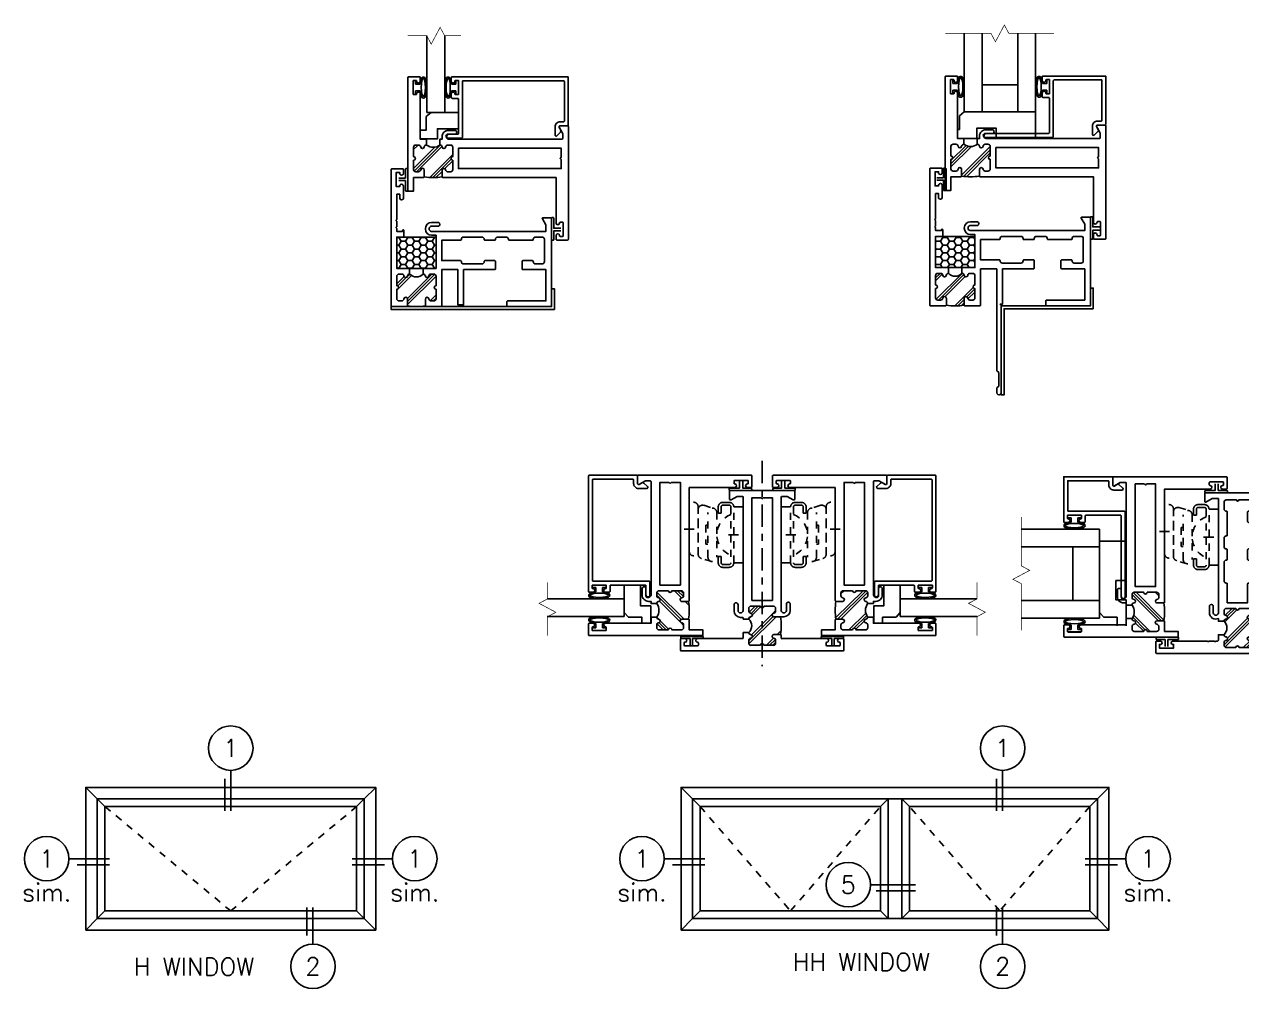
# Model space of a CAD drawing. Extents: x 0.1 to 55.9, y 2.9 to 38.1.
# Drawn here: x 1.19 to 18.25, y 2.89 to 16.41 of the extents above; entities that cross this region are included whole.
import ezdxf
from ezdxf.enums import TextEntityAlignment as Align

# ---------------------------------------------------------------- set-up
doc = ezdxf.new("R2010")
doc.units = 0
doc.header["$LTSCALE"] = 0.25
doc.header["$MEASUREMENT"] = 0
doc.linetypes.add('CENTER', pattern=[2, 1.25, -0.25, 0.25, -0.25])
doc.linetypes.add('HIDDEN', pattern=[0.375, 0.25, -0.125])
doc.layers.get('0').update_dxf_attribs({"linetype": 'CONTINUOUS'})
for name, color, linetype in [('CENTERLINE', 40, 'CENTER'), ('ELEV_FRAME', 1, 'CONTINUOUS'), ('ELEV_VENT', 5, 'CONTINUOUS'), ('FRAME', 1, 'CONTINUOUS'), ('GLASS', 7, 'CONTINUOUS'), ('MISC', 7, 'CONTINUOUS'), ('TEXT', 7, 'CONTINUOUS'), ('VENT', 5, 'CONTINUOUS')]:
    doc.layers.add(name, color=color, linetype=linetype)
doc.styles.get("Standard").update_dxf_attribs({"font": 'simplex.shx'})

# ---------------------------------------------------------------- blocks, each defined once
blk = doc.blocks.new('05P72-BLOCK-IG')
h = blk.add_hatch()
h.set_pattern_fill('HONEY', scale=0.5, style=0)
h.paths.add_polyline_path([(0.544, -0.957), (0.083, -0.957), (-0.007, -0.957), (-0.007, -1.396), (0.174, -1.396), (0.363, -1.396), (0.544, -1.396)])
h = blk.add_hatch()
h.set_pattern_fill('PLAST', angle=225, style=0)
h.paths.add_polyline_path([(0.544, -1.689, -1), (0.544, -1.639), (0.544, -1.507, 0.414214), (0.513, -1.476), (0.474, -1.476, 0.38311), (0.443, -1.504, -0.898027), (0.394, -1.504, 0.38311), (0.363, -1.476, -0.436275), (0.174, -1.476, 0.38311), (0.143, -1.504, -0.898027), (0.094, -1.504, 0.38311), (0.063, -1.476), (0.024, -1.476, 0.414214), (-0.007, -1.507), (-0.007, -1.639, -1), (-0.007, -1.689), (-0.007, -1.821, 0.414214), (0.024, -1.852), (0.063, -1.852, 0.38311), (0.094, -1.824, -0.947716), (0.144, -1.827), (0.144, -1.922, 0.08), (0.394, -1.922), (0.394, -1.827, -0.947716), (0.443, -1.824, 0.38311), (0.474, -1.852), (0.513, -1.852, 0.414214), (0.544, -1.821)])
at = {"color": 7}
for p, q in [((0.083, -0.957), (0.544, -0.957)), ((0.174, -1.396), (0.363, -1.396))]:
    blk.add_line(p, q, dxfattribs=at)
for points in [[(0.144, -1.827, 0.947716), (0.094, -1.824, -0.38311), (0.063, -1.852), (0.024, -1.852, -0.414214), (-0.007, -1.821), (-0.007, -1.689, 1), (-0.007, -1.639), (-0.007, -1.507, -0.414214), (0.024, -1.476), (0.063, -1.476, -0.38311), (0.094, -1.504, 0.898027), (0.143, -1.504, -0.38311), (0.174, -1.476), (0.174, -1.396), (-0.007, -1.396), (-0.007, -0.957), (0.083, -0.957, 0.414214), (0.093, -0.947), (0.093, -0.867, 0.414214), (0.083, -0.857), (0.083, -0.857, 0.414214), (0.074, -0.867), (0.074, -0.877), (-0.007, -0.877), (-0.007, -0.838, 0.317837), (-0.01, -0.833, -0.707107), (-0.01, -0.814, 0.317837), (-0.007, -0.81), (-0.007, -0.738, 0.317837), (-0.01, -0.733, -0.707107), (-0.01, -0.714, 0.317837), (-0.007, -0.71), (-0.007, -0.357), (0.036, -0.357), (0.036, -0.416, 0.850302), (0.086, -0.416), (0.086, -0.244, 1.19356), (0.036, -0.244), (0.036, -0.25), (-0.013, -0.25), (-0.013, -0.05), (0.036, -0.05), (0.036, -0.074, 0.596863), (0.086, -0.074), (0.086, -0.01, 0.414214), (0.077, 0), (-0.077, 0, 0.414214), (-0.087, -0.01), (-0.087, -1.922, 0.414214), (-0.077, -1.932), (0.134, -1.932, 0.414214), (0.144, -1.922)], [(1.377, -0.992), (1.377, -0.988, -0.414214), (1.407, -0.957), (1.528, -0.957, -0.414214), (1.559, -0.988), (1.559, -0.992, 0.414214), (1.569, -1.002), (1.897, -1.002, 0.414214), (1.907, -0.992), (1.907, -0.988, -0.414214), (1.937, -0.957), (2.033, -0.957, -0.414214), (2.064, -0.988), (2.064, -1.302, -0.414214), (2.033, -1.333), (1.937, -1.333, -0.414214), (1.907, -1.302), (1.907, -1.298, 0.414214), (1.897, -1.288), (1.76, -1.288, 0.414214), (1.75, -1.298), (1.75, -1.403, 0.414214), (1.76, -1.413), (2.083, -1.413), (2.083, -1.852), (1.548, -1.852, 0.414214), (1.538, -1.862), (1.538, -1.922, 0.414214), (1.548, -1.932), (2.154, -1.932, 0.414214), (2.163, -1.922), (2.163, -0.697, 0.414214), (2.154, -0.687), (2.042, -0.687, 0.57735), (2.034, -0.702), (2.083, -0.788), (2.083, -0.877), (0.476, -0.877, -0.806722), (0.476, -0.806), (0.567, -0.806, 1.178959), (0.567, -0.752), (0.484, -0.752, 1), (0.484, -0.932), (0.544, -0.932), (0.544, -1.396), (0.363, -1.396), (0.363, -1.476, -0.38311), (0.394, -1.504, 0.898027), (0.443, -1.504, -0.38311), (0.474, -1.476), (0.513, -1.476, -0.414214), (0.544, -1.507), (0.544, -1.639, 1), (0.544, -1.689), (0.544, -1.821, -0.414214), (0.513, -1.852), (0.474, -1.852, -0.38311), (0.443, -1.824, 0.947716), (0.394, -1.827), (0.394, -1.922, 0.414214), (0.404, -1.932), (0.614, -1.932, 0.414214), (0.624, -1.922), (0.624, -1.413), (0.851, -1.413), (0.851, -1.909), (0.931, -1.909), (0.931, -1.413), (1.367, -1.413, 0.414214), (1.377, -1.403), (1.377, -1.298, 0.414214), (1.367, -1.288), (1.23, -1.288, 0.414214), (1.22, -1.298), (1.22, -1.302, -0.414214), (1.19, -1.333), (0.929, -1.333, -0.414214), (0.899, -1.302), (0.899, -1.298, 0.414214), (0.889, -1.288), (0.624, -1.288), (0.624, -1.002), (0.889, -1.002, 0.414214), (0.899, -0.992), (0.899, -0.988, -0.414214), (0.929, -0.957), (1.19, -0.957, -0.414214), (1.22, -0.988), (1.22, -0.992, 0.414214), (1.23, -1.002), (1.367, -1.002, 0.414214)]]:
    blk.add_lwpolyline(points, format="xyb", close=True)
for centre, radius, start, end in [((0.269, -1.388), 0.129, 222.8591, 317.1409), ((0.269, -1.146), 0.786, 260.8522, 279.1478)]:
    blk.add_arc(centre, radius, start, end, dxfattribs=at)
blk = doc.blocks.new('05P86-BLOCK-IG')
h = blk.add_hatch()
h.set_pattern_fill('PLAST', angle=45, style=0)
h.paths.add_polyline_path([(0.544, 1.12, -1), (0.544, 1.17), (0.544, 1.302, 0.414214), (0.512, 1.333), (0.474, 1.333, 0.38311), (0.443, 1.305, -0.947716), (0.393, 1.308), (0.393, 1.403, 0.081165), (0.143, 1.403), (0.143, 1.308, -0.947716), (0.094, 1.305, 0.38311), (0.063, 1.333), (0.024, 1.333, 0.414214), (-0.007, 1.302), (-0.007, 1.17, -1), (-0.007, 1.12), (-0.007, 0.988, 0.414214), (0.024, 0.957), (0.063, 0.957, 0.38311), (0.094, 0.985, -0.898027), (0.143, 0.985, 0.38311), (0.174, 0.957, -0.436275), (0.363, 0.957, 0.38311), (0.394, 0.985, -0.898027), (0.443, 0.985, 0.38311), (0.474, 0.957), (0.512, 0.957, 0.414214), (0.544, 0.988)])
for points in [[(0.003, 1.852, 0.414214), (-0.007, 1.842), (-0.007, 1.423, 0.414214), (0.003, 1.413), (0.134, 1.413, -0.414214), (0.143, 1.403), (0.143, 1.308, -0.947716), (0.094, 1.305, 0.38311), (0.063, 1.333), (0.024, 1.333, 0.414214), (-0.007, 1.302), (-0.007, 1.17, -1), (-0.007, 1.12), (-0.007, 0.988, 0.414214), (0.024, 0.957), (0.063, 0.957, 0.38311), (0.094, 0.985, -0.898027), (0.143, 0.985, 0.38311), (0.174, 0.957), (0.174, 0.877), (0.097, 0.877, 0.414214), (0.086, 0.867), (0.086, 0.847, -0.331679), (0.084, 0.843, 0.745356), (0.084, 0.824, -0.331679), (0.086, 0.82), (0.086, 0.747, -0.331679), (0.084, 0.743, 0.745356), (0.084, 0.724, -0.331679), (0.086, 0.72), (0.086, 0.244, -1.19356), (0.037, 0.244), (0.037, 0.25), (-0.014, 0.25), (-0.014, 0.05), (0.037, 0.05), (0.037, 0.074, -0.596863), (0.086, 0.074), (0.086, 0.01, -0.414214), (0.076, 0), (-0.076, 0, -0.414214), (-0.087, 0.01), (-0.087, 1.922, -0.414214), (-0.076, 1.932), (0.215, 1.932, -0.414214), (0.226, 1.922), (0.226, 1.862, -0.414214), (0.215, 1.852)], [(1.377, 1.298, -0.414214), (1.367, 1.288), (1.23, 1.288, -0.414214), (1.221, 1.298), (1.221, 1.302, 0.414214), (1.19, 1.333), (0.93, 1.333, 0.414214), (0.898, 1.302), (0.898, 1.298, -0.414214), (0.889, 1.288), (0.623, 1.288), (0.623, 1.002), (0.889, 1.002, -0.414214), (0.898, 0.992), (0.898, 0.988, 0.414214), (0.93, 0.957), (1.19, 0.957, 0.414214), (1.221, 0.988), (1.221, 0.992, -0.414214), (1.23, 1.002), (1.367, 1.002, -0.414214), (1.377, 0.992), (1.377, 0.988, 0.414214), (1.407, 0.957), (1.529, 0.957, 0.414214), (1.56, 0.988), (1.56, 0.992, -0.414214), (1.569, 1.002), (1.897, 1.002, -0.414214), (1.907, 0.992), (1.907, 0.988, 0.414214), (1.938, 0.957), (2.032, 0.957, 0.414214), (2.064, 0.988), (2.064, 1.132, -1), (2.064, 1.162), (2.064, 1.302, 0.414214), (2.032, 1.333), (1.938, 1.333, 0.414214), (1.907, 1.302), (1.907, 1.298, -0.414214), (1.897, 1.288), (1.76, 1.288, -0.414214), (1.75, 1.298), (1.75, 1.403, -0.414214), (1.76, 1.413), (2.084, 1.413), (2.084, 1.852), (1.549, 1.852, -0.414214), (1.539, 1.862), (1.539, 1.922, -0.414214), (1.549, 1.932), (2.154, 1.932, -0.414214), (2.163, 1.922), (2.163, 0.697, -0.414214), (2.154, 0.687), (2.042, 0.687, -0.57735), (2.034, 0.702), (2.084, 0.788), (2.084, 0.877), (0.483, 0.877, 1), (0.483, 0.806), (0.567, 0.806, -1.178959), (0.567, 0.752), (0.483, 0.752, -0.536675), (0.401, 0.877), (0.363, 0.877), (0.363, 0.957, 0.38311), (0.394, 0.985, -0.898027), (0.443, 0.985, 0.38311), (0.474, 0.957), (0.512, 0.957, 0.414214), (0.544, 0.988), (0.544, 1.12, -1), (0.544, 1.17), (0.544, 1.302, 0.414214), (0.512, 1.333), (0.474, 1.333, 0.38311), (0.443, 1.305, -0.947716), (0.393, 1.308), (0.393, 1.403, -0.414214), (0.404, 1.413), (0.832, 1.413, 0.414214), (0.852, 1.433), (0.852, 1.909), (0.932, 1.909), (0.932, 1.433, 0.414214), (0.952, 1.413), (1.367, 1.413, -0.414214), (1.377, 1.403)]]:
    blk.add_lwpolyline(points, format="xyb", close=True)
at = {"color": 7}
for centre, radius, start, end in [((0.269, 0.638), 0.775, 80.7195, 99.2805), ((0.269, 0.869), 0.129, 42.8591, 137.1409)]:
    blk.add_arc(centre, radius, start, end, dxfattribs=at)
blk = doc.blocks.new('05P11-Z-BAR')
h = blk.add_hatch()
h.set_pattern_fill('PLAST', angle=45, style=0)
h.set_pattern_definition([(45, (-0.3846, -1e-07), (-0.176777, 0.176777), []), (45, (-0.4067, 0.0221), (-0.176777, 0.176777), []), (45, (-0.4288, 0.0442), (-0.176777, 0.176777), [])])
h.paths.add_polyline_path([(0.006, 1.12, -0.414214), (-0.018, 1.145, -0.414214), (0.006, 1.17), (0.006, 1.302, 0.414214), (-0.025, 1.333), (-0.063, 1.333, 0.38311), (-0.094, 1.305, -0.947716), (-0.143, 1.308), (-0.143, 1.403, 0.087329), (-0.394, 1.403), (-0.394, 1.308, -1), (-0.443, 1.308, 0.352985), (-0.473, 1.333), (-0.512, 1.333, 0.414214), (-0.544, 1.302), (-0.544, 1.17, -0.414214), (-0.518, 1.145, -0.414214), (-0.544, 1.12), (-0.544, 0.988, 0.414214), (-0.512, 0.957), (-0.474, 0.957, 0.38311), (-0.443, 0.985, -0.898027), (-0.394, 0.985, 0.38311), (-0.363, 0.957, -0.325577), (-0.174, 0.957, 0.363634), (-0.143, 0.982, -0.947716), (-0.094, 0.985, 0.38311), (-0.063, 0.957), (-0.025, 0.957, 0.414214), (0.006, 0.988)])
blk.add_line((-0.087, 0.877), (-0.087, 0.877))
for points in [[(-2.164, 2.28, -0.414214), (-2.154, 2.29), (-2.001, 2.29, -0.414214), (-1.991, 2.28), (-1.991, 2.226, -1), (-2.041, 2.226), (-2.041, 2.23, 0.414214), (-2.051, 2.24), (-2.081, 2.24, 0.414214), (-2.091, 2.23), (-2.091, 2.05, 0.414214), (-2.081, 2.04), (-2.051, 2.04, 0.414214), (-2.041, 2.05), (-2.041, 2.051, -1), (-1.991, 2.051), (-1.991, 1.413), (-0.403, 1.413, -0.414214), (-0.394, 1.403), (-0.394, 1.306, -0.888834), (-0.443, 1.306, 0.377258), (-0.474, 1.333), (-0.512, 1.333, 0.414214), (-0.544, 1.302), (-0.544, 1.17, -1), (-0.544, 1.12), (-0.544, 0.988, 0.414214), (-0.512, 0.957), (-0.474, 0.957, 0.383109), (-0.443, 0.985, -0.898027), (-0.394, 0.985, 0.38311), (-0.363, 0.957), (-0.363, 0.877), (-0.394, 0.877), (-0.394, 0.842, -0.414214), (-0.483, 0.752), (-0.571, 0.752, -1), (-0.571, 0.806), (-0.486, 0.806, 0.859155), (-0.486, 0.877), (-2.074, 0.877, 0.414214), (-2.084, 0.867), (-2.084, 0.797, 0.131652), (-2.082, 0.792), (-2.035, 0.709, -0.577353), (-2.048, 0.687), (-2.154, 0.687, -0.414214), (-2.164, 0.697), (-2.164, 2.28)], [(-0.025, 0.957, 0.414214), (0.006, 0.988), (0.006, 1.12, -1), (0.006, 1.17), (0.006, 1.302, 0.414214), (-0.025, 1.333), (-0.063, 1.333, 0.38311), (-0.094, 1.305, -0.947716), (-0.143, 1.308), (-0.143, 1.403, -0.414214), (-0.133, 1.413), (0.006, 1.413), (0.006, 1.603), (0.086, 1.603), (0.086, 0.01, -0.414214), (0.077, 0), (-0.077, 0, -0.414214), (-0.087, 0.01), (-0.087, 0.064, -1), (-0.037, 0.064), (-0.037, 0.06, 0.414214), (-0.027, 0.05), (0.003, 0.05, 0.414214), (0.014, 0.06), (0.014, 0.24, 0.414214), (0.003, 0.25), (-0.027, 0.25, 0.414214), (-0.037, 0.24), (-0.037, 0.239, -1), (-0.087, 0.239), (-0.087, 0.877), (-0.174, 0.877), (-0.174, 0.957, 0.363634), (-0.143, 0.982, -0.947716), (-0.094, 0.985, 0.38311), (-0.063, 0.957), (-0.025, 0.957)]]:
    blk.add_lwpolyline(points, format="xyb")
blk.add_lwpolyline([(-2.063, 1.16), (-2.063, 1.288), (-0.623, 1.288), (-0.623, 1.002), (-2.063, 1.002), (-2.063, 1.129), (-2.048, 1.145)], close=True)
at = {"color": 7}
for centre, radius, start, end in [((-0.269, 0.638), 0.775, 80.7195, 99.2805), ((-0.269, 0.828), 0.16, 53.9319, 126.0681)]:
    blk.add_arc(centre, radius, start, end, dxfattribs=at)
blk = doc.blocks.new('05P05-.25in_GLASS_STOP')
for p, q in [((-0.588, 0.25), (-0.623, 0.25)), ((-0.623, 0.25), (-0.623, 0.05)), ((-0.588, 0.198), (-0.588, 0.25)), ((-0.526, 0.198), (-0.588, 0.198)), ((-0.084, 0.198), (-0.022, 0.198)), ((-0.022, 0.198), (-0.022, 0.25)), ((-0.022, 0.25), (0.013, 0.25)), ((0.013, 0.25), (0.013, 0.05)), ((-0.623, 0.05), (-0.588, 0.05)), ((-0.588, 0.05), (-0.588, 0.103)), ((-0.588, 0.103), (-0.526, 0.103)), ((-0.022, 0.103), (-0.084, 0.103)), ((-0.022, 0.05), (-0.022, 0.103)), ((0.013, 0.05), (-0.022, 0.05))]:
    blk.add_line(p, q)
blk.add_lwpolyline([(-2.048, 0.632, 0.414214), (-1.978, 0.702), (-1.978, 0.817, 0.668179), (-2.003, 0.828), (-2.053, 0.778, 0.339454), (-2.057, 0.748), (-2.035, 0.71, -0.57735), (-2.048, 0.687), (-2.153, 0.687, 0.414214), (-2.163, 0.677), (-2.163, 0.01, 0.414214), (-2.153, 0), (-0.533, 0, 0.414214), (-0.523, 0.01), (-0.523, 0.064, 0.414214), (-0.548, 0.089), (-0.549, 0.089, 0.414214), (-0.573, 0.064), (-0.573, 0.06, -0.414214), (-0.583, 0.05), (-0.608, 0.05, -0.414214), (-0.623, 0.065), (-0.623, 0.235, -0.414214), (-0.608, 0.25), (-0.583, 0.25, -0.414214), (-0.573, 0.24), (-0.573, 0.239, 0.414214), (-0.549, 0.214), (-0.548, 0.214, 0.414214), (-0.523, 0.239), (-0.523, 0.288, 0.414214), (-0.538, 0.303), (-0.613, 0.303, -0.414214), (-0.623, 0.313), (-0.623, 0.795, -0.414214), (-0.613, 0.805), (-0.474, 0.805, 0.414214), (-0.447, 0.832), (-0.447, 0.833, 0.414214), (-0.474, 0.86), (-0.668, 0.86, 0.414214), (-0.678, 0.85), (-0.678, 0.065, -0.414214), (-0.688, 0.055), (-2.098, 0.055, -0.414214), (-2.108, 0.065), (-2.108, 0.622, -0.414214), (-2.098, 0.632)], format="xyb", close=True)
at = {"extrusion": (0, 0, -1)}
blk.add_ellipse((-0.479, 0.15), major_axis=(0, 0.129), ratio=0.232303, dxfattribs=at)
blk.add_ellipse((-0.131, 0.15), major_axis=(0, 0.129), ratio=0.232303)
for points in [[(-0.526, 0.198), (-0.524, 0.219), (-0.521, 0.239), (-0.512, 0.269), (-0.508, 0.28), (-0.495, 0.294), (-0.487, 0.298), (-0.479, 0.298), (-0.468, 0.298), (-0.46, 0.292), (-0.451, 0.279), (-0.447, 0.272), (-0.437, 0.244), (-0.433, 0.215), (-0.428, 0.136), (-0.432, 0.085), (-0.444, 0.034), (-0.448, 0.022), (-0.464, 0.005), (-0.478, 0), (-0.499, 0.008), (-0.504, 0.016), (-0.512, 0.032), (-0.515, 0.041), (-0.522, 0.067), (-0.524, 0.084), (-0.526, 0.103)], [(-0.084, 0.198), (-0.086, 0.219), (-0.089, 0.239), (-0.098, 0.269), (-0.102, 0.28), (-0.115, 0.294), (-0.123, 0.298), (-0.131, 0.298), (-0.142, 0.298), (-0.15, 0.292), (-0.159, 0.279), (-0.163, 0.272), (-0.173, 0.244), (-0.177, 0.215), (-0.182, 0.136), (-0.178, 0.085), (-0.166, 0.034), (-0.162, 0.022), (-0.146, 0.005), (-0.132, 0), (-0.111, 0.008), (-0.106, 0.016), (-0.098, 0.032), (-0.095, 0.041), (-0.088, 0.067), (-0.086, 0.084), (-0.084, 0.103)]]:
    blk.add_open_spline(points, degree=3, knots=[5.075676, 5.075676, 5.075676, 5.075676, 5.596595, 5.596595, 6.055763, 6.055763, 6.283185, 6.283185, 6.283185, 6.572914, 6.572914, 6.862642, 6.862642, 7.608886, 7.608886, 8.676451, 8.676451, 9.18434, 9.18434, 9.518242, 9.518242, 9.852144, 9.852144, 10.186046, 10.186046, 10.631436, 10.631436, 10.631436, 10.631436])
blk = doc.blocks.new('05P09-1in_GLASS_STOP')
for p, q in [((-1.338, 0.25), (-1.373, 0.25)), ((-1.373, 0.25), (-1.373, 0.05)), ((-1.338, 0.197), (-1.338, 0.25)), ((-1.276, 0.197), (-1.338, 0.197)), ((-0.084, 0.197), (-0.022, 0.197)), ((-0.022, 0.197), (-0.022, 0.25)), ((-0.022, 0.25), (0.013, 0.25)), ((0.013, 0.25), (0.013, 0.05)), ((-1.373, 0.05), (-1.338, 0.05)), ((-1.338, 0.05), (-1.338, 0.102)), ((-1.338, 0.102), (-1.276, 0.102)), ((-0.022, 0.102), (-0.084, 0.102)), ((-0.022, 0.05), (-0.022, 0.102)), ((0.013, 0.05), (-0.022, 0.05))]:
    blk.add_line(p, q)
blk.add_lwpolyline([(-2.035, 0.709, -0.57735), (-2.047, 0.687), (-2.153, 0.687, 0.414214), (-2.163, 0.677), (-2.163, 0), (-1.283, 0, 0.414214), (-1.273, 0.01), (-1.273, 0.062, 0.414214), (-1.298, 0.087, 0.435311), (-1.323, 0.061, -0.435311), (-1.333, 0.05), (-1.363, 0.05, -0.414214), (-1.373, 0.06), (-1.373, 0.24, -0.414214), (-1.363, 0.25), (-1.333, 0.25, -0.435311), (-1.323, 0.239, 0.435311), (-1.298, 0.212, 0.414214), (-1.273, 0.237), (-1.273, 0.29, 0.414214), (-1.283, 0.3), (-1.363, 0.3, -0.414214), (-1.373, 0.31), (-1.373, 0.795, -0.414214), (-1.363, 0.805), (-0.474, 0.805, 0.414214), (-0.447, 0.832), (-0.447, 0.833, 0.414214), (-0.474, 0.86), (-1.418, 0.86, 0.414214), (-1.428, 0.85), (-1.428, 0.065, -0.414214), (-1.438, 0.055), (-2.108, 0.055), (-2.108, 0.622, -0.414214), (-2.098, 0.632), (-2.047, 0.632, 0.414214), (-1.977, 0.702), (-1.977, 0.817, 0.668179), (-2.003, 0.828), (-2.058, 0.773, 0.339454), (-2.06, 0.755)], format="xyb", close=True)
at = {"extrusion": (0, 0, -1)}
blk.add_ellipse((-1.229, 0.15), major_axis=(0, 0.129), ratio=0.232303, dxfattribs=at)
blk.add_ellipse((-0.131, 0.15), major_axis=(0, 0.129), ratio=0.232303)
for points in [[(-1.276, 0.197), (-1.274, 0.219), (-1.271, 0.239), (-1.262, 0.269), (-1.258, 0.28), (-1.245, 0.294), (-1.237, 0.298), (-1.229, 0.298), (-1.218, 0.298), (-1.21, 0.292), (-1.201, 0.279), (-1.197, 0.272), (-1.187, 0.244), (-1.183, 0.215), (-1.178, 0.136), (-1.182, 0.085), (-1.194, 0.034), (-1.198, 0.022), (-1.214, 0.005), (-1.228, 0), (-1.249, 0.008), (-1.254, 0.016), (-1.262, 0.032), (-1.265, 0.041), (-1.272, 0.067), (-1.274, 0.084), (-1.276, 0.102)], [(-0.084, 0.197), (-0.086, 0.219), (-0.089, 0.239), (-0.098, 0.269), (-0.102, 0.28), (-0.115, 0.294), (-0.123, 0.298), (-0.131, 0.298), (-0.142, 0.298), (-0.15, 0.292), (-0.159, 0.279), (-0.163, 0.272), (-0.173, 0.244), (-0.177, 0.215), (-0.182, 0.136), (-0.178, 0.085), (-0.166, 0.034), (-0.162, 0.022), (-0.146, 0.005), (-0.132, 0), (-0.111, 0.008), (-0.106, 0.016), (-0.098, 0.032), (-0.095, 0.041), (-0.088, 0.067), (-0.086, 0.084), (-0.084, 0.102)]]:
    blk.add_open_spline(points, degree=3, knots=[5.075676, 5.075676, 5.075676, 5.075676, 5.596595, 5.596595, 6.055763, 6.055763, 6.283185, 6.283185, 6.283185, 6.572914, 6.572914, 6.862642, 6.862642, 7.608886, 7.608886, 8.676451, 8.676451, 9.18434, 9.18434, 9.518242, 9.518242, 9.852144, 9.852144, 10.186046, 10.186046, 10.631436, 10.631436, 10.631436, 10.631436])
blk = doc.blocks.new('05P01-T-BAR')
h = blk.add_hatch()
h.set_pattern_fill('PLAST', angle=225, style=0)
h.paths.add_polyline_path([(0.006, 1.12, -0.414214), (-0.018, 1.145, -0.414214), (0.006, 1.17), (0.006, 1.302, 0.414214), (-0.024, 1.333), (-0.054, 1.333, 0.448856), (-0.093, 1.308, -1), (-0.143, 1.308, 0.363634), (-0.174, 1.333, -0.437775), (-0.362, 1.333, 0.363634), (-0.394, 1.308, -1), (-0.443, 1.308, 0.448856), (-0.483, 1.333), (-0.513, 1.333, 0.414214), (-0.543, 1.302), (-0.543, 1.17, -0.414214), (-0.518, 1.145, -0.414214), (-0.543, 1.12), (-0.543, 0.988, 0.414214), (-0.513, 0.957), (-0.483, 0.957), (-0.473, 0.957, 0.352985), (-0.443, 0.982, -1), (-0.394, 0.982), (-0.394, 0.887, 0.081165), (-0.143, 0.887), (-0.143, 0.982, -1), (-0.093, 0.982, 0.352985), (-0.064, 0.957), (-0.054, 0.957), (-0.024, 0.957, 0.414214), (0.006, 0.988)])
for p, q in [((-0.087, 2.226), (-0.087, 2.28)), ((-0.076, 2.29), (0.076, 2.29)), ((-0.037, 2.23), (-0.037, 2.226)), ((0.003, 2.24), (-0.027, 2.24)), ((0.013, 2.05), (0.013, 2.23)), ((0.086, 2.28), (0.086, 0.01)), ((-0.087, 1.423), (-0.087, 2.051)), ((-0.061, 2.201), (-0.062, 2.201)), ((-0.062, 2.076), (-0.061, 2.076)), ((-0.037, 2.051), (-0.037, 2.05)), ((-0.027, 2.04), (0.003, 2.04)), ((-2.163, 0.697), (-2.163, 1.593)), ((-2.153, 1.603), (-2.047, 1.603)), ((-2.035, 1.581), (-2.083, 1.496)), ((-0.564, 1.538), (-0.475, 1.538)), ((-2.083, 1.496), (-2.083, 1.423)), ((-2.073, 1.413), (-0.483, 1.413)), ((-0.59, 1.511), (-0.59, 1.512)), ((-0.483, 1.484), (-0.563, 1.484)), ((-0.447, 1.449), (-0.447, 1.449)), ((-0.385, 1.448), (-0.385, 1.423)), ((-0.375, 1.413), (-0.362, 1.413)), ((-0.362, 1.333), (-0.362, 1.413)), ((-0.174, 1.333), (-0.174, 1.413)), ((-0.174, 1.413), (-0.096, 1.413)), ((-0.543, 1.302), (-0.543, 1.17)), ((-0.483, 1.333), (-0.513, 1.333)), ((-0.024, 1.333), (-0.054, 1.333)), ((0.006, 1.17), (0.006, 1.302)), ((-0.543, 1.12), (-0.543, 0.988)), ((0.006, 0.988), (0.006, 1.12)), ((-2.083, 0.867), (-2.083, 0.794)), ((-0.483, 0.877), (-2.073, 0.877)), ((-0.513, 0.957), (-0.483, 0.957)), ((-0.483, 0.957), (-0.474, 0.957)), ((-0.394, 0.982), (-0.394, 0.842)), ((-0.143, 0.887), (-0.143, 0.982)), ((-0.096, 0.877), (-0.133, 0.877)), ((-0.087, 0.239), (-0.087, 0.867)), ((-0.062, 0.957), (-0.054, 0.957)), ((-0.054, 0.957), (-0.024, 0.957)), ((-2.047, 0.687), (-2.153, 0.687)), ((-2.083, 0.794), (-2.035, 0.71)), ((-0.598, 0.779), (-0.598, 0.779)), ((-0.484, 0.752), (-0.572, 0.752)), ((-0.571, 0.806), (-0.483, 0.806)), ((-0.447, 0.841), (-0.447, 0.842)), ((-0.061, 0.214), (-0.062, 0.214)), ((-0.037, 0.24), (-0.037, 0.239)), ((0.003, 0.25), (-0.027, 0.25)), ((0.013, 0.06), (0.013, 0.24)), ((-0.087, 0.01), (-0.087, 0.064)), ((0.076, 0), (-0.076, 0)), ((-0.062, 0.089), (-0.061, 0.089)), ((-0.037, 0.064), (-0.037, 0.06)), ((-0.027, 0.05), (0.003, 0.05))]:
    blk.add_line(p, q)
blk.add_lwpolyline([(-0.623, 1.288), (-0.623, 1.002), (-2.063, 1.002), (-2.063, 1.13), (-2.048, 1.145), (-2.063, 1.16), (-2.063, 1.288)], close=True)
for centre, radius, start, end in [((-0.076, 2.28), 0.01, 90, 180), ((-0.062, 2.226), 0.0249, 180, 270), ((-0.061, 2.226), 0.0249, 270, 360), ((-0.027, 2.23), 0.01, 90, 180), ((0.003, 2.23), 0.01, 0, 90), ((0.076, 2.28), 0.01, 0, 90), ((-0.062, 2.051), 0.0249, 90, 180), ((-0.061, 2.051), 0.0249, 360, 90), ((-0.027, 2.05), 0.01, 180, 270), ((0.003, 2.05), 0.01, 270, 0), ((-2.153, 1.593), 0.01, 90, 180), ((-2.047, 1.588), 0.015, 330, 90), ((-0.564, 1.512), 0.0265, 90, 180), ((-0.475, 1.448), 0.09, 0, 90), ((-2.073, 1.423), 0.01, 180, 270), ((-0.563, 1.511), 0.027, 180, 270), ((-0.483, 1.449), 0.0355, 270, 0), ((-0.483, 1.449), 0.035, 0, 90), ((-0.375, 1.423), 0.01, 180, 270), ((-0.096, 1.423), 0.01, 270, 0), ((-0.513, 1.302), 0.031, 90, 180), ((-0.474, 1.303), 0.031, 8.9927, 105.6855), ((-0.418, 1.308), 0.025, 180, 0), ((-0.363, 1.302), 0.031, 88.9185, 168.8505), ((-0.174, 1.302), 0.031, 11.1495, 91.0815), ((-0.118, 1.308), 0.025, 180, 0), ((-0.063, 1.303), 0.031, 74.3145, 171.0073), ((-0.024, 1.302), 0.031, 0, 90), ((-0.543, 1.145), 0.025, 0, 90), ((-0.543, 1.145), 0.025, 270, 360), ((0.006, 1.145), 0.025, 90, 180), ((0.006, 1.145), 0.025, 180, 270), ((-2.073, 0.867), 0.01, 90, 180), ((-0.513, 0.988), 0.031, 180, 270), ((-0.483, 0.842), 0.0355, 0, 90), ((-0.474, 0.988), 0.031, 268.9185, 348.8505), ((-0.418, 0.982), 0.025, 0, 180), ((-0.118, 0.982), 0.025, 0, 180), ((-0.133, 0.887), 0.01, 180, 270), ((-0.096, 0.867), 0.01, 0, 90), ((-0.063, 0.988), 0.031, 191.1495, 271.0815), ((-0.024, 0.988), 0.031, 270, 0), ((-2.153, 0.697), 0.01, 180, 270), ((-2.047, 0.702), 0.015, 270, 30), ((-0.571, 0.779), 0.027, 90, 180), ((-0.572, 0.779), 0.0265, 180, 270), ((-0.484, 0.842), 0.09, 270, 360), ((-0.483, 0.841), 0.035, 270, 0), ((-0.062, 0.239), 0.0249, 180, 270), ((-0.061, 0.239), 0.0249, 270, 0), ((-0.027, 0.24), 0.01, 90, 180), ((0.003, 0.24), 0.01, 0, 90), ((-0.062, 0.064), 0.0249, 90, 180), ((-0.076, 0.01), 0.01, 180, 270), ((-0.061, 0.064), 0.0249, 0, 90), ((-0.027, 0.06), 0.01, 180, 270), ((0.003, 0.06), 0.01, 270, 360), ((0.076, 0.01), 0.01, 270, 0)]:
    blk.add_arc(centre, radius, start, end)
at = {"color": 7}
for centre, radius, start, end in [((-0.268, 1.42), 0.128, 222.7148, 317.2852), ((-0.268, 1.652), 0.775, 260.7195, 279.2805)]:
    blk.add_arc(centre, radius, start, end, dxfattribs=at)
blk = doc.blocks.new('4-BAR_HINGE')
for p, q in [((0.248, -1.119), (0.123, -1.119)), ((0.248, -1.901), (0.123, -1.901))]:
    blk.add_line(p, q)
at = {"linetype": 'HIDDEN', "ltscale": 0.75}
for p, q in [((0.248, -1.119), (0.248, -1.901)), ((0.288, -1.901), (0.288, -1.119)), ((0.401, -1.054), (0.313, -1.054)), ((0.313, -1.094), (0.401, -1.094)), ((0.426, -1.119), (0.426, -1.204)), ((0.466, -1.204), (0.466, -1.119)), ((0.556, -1.136), (0.701, -1.178)), ((0.426, -1.204), (0.466, -1.204)), ((0.486, -1.823), (0.486, -1.198)), ((0.611, -1.198), (0.611, -1.823)), ((0.748, -1.239), (0.748, -1.864)), ((0.748, -1.904), (0.748, -1.279)), ((0.873, -1.279), (0.873, -1.904)), ((0.641, -1.377), (0.611, -1.377)), ((0.641, -1.644), (0.641, -1.377)), ((0.611, -1.644), (0.641, -1.644)), ((0.466, -1.816), (0.426, -1.816)), ((0.426, -1.816), (0.426, -1.901)), ((0.466, -1.901), (0.466, -1.816)), ((0.401, -1.926), (0.313, -1.926)), ((0.313, -1.966), (0.401, -1.966)), ((0.67, -1.924), (0.526, -1.881))]:
    blk.add_line(p, q, dxfattribs=at)
at = {"linetype": 'Continuous'}
for p, q in [((0.324, -1.51), (0.183, -1.51)), ((0.943, -1.591), (0.802, -1.591))]:
    blk.add_line(p, q, dxfattribs=at)
at = {"linetype": 'HIDDEN', "ltscale": 0.75}
for centre, radius, start, end in [((0.313, -1.119), 0.065, 90, 180), ((0.313, -1.119), 0.025, 90, 180), ((0.401, -1.119), 0.065, 360, 90), ((0.401, -1.119), 0.025, 0, 90), ((0.548, -1.198), 0.0625, 0, 180), ((0.686, -1.239), 0.062, 0, 75.7192), ((0.181, -1.51), 0.305, 290.4553, 69.5447), ((0.81, -1.279), 0.0625, 0, 180), ((0.548, -1.823), 0.0625, 180, 0), ((0.686, -1.864), 0.062, 255.5579, 0), ((0.313, -1.901), 0.065, 180, 270), ((0.313, -1.901), 0.025, 180, 270), ((0.401, -1.901), 0.065, 270, 0), ((0.401, -1.901), 0.025, 270, 0), ((0.81, -1.904), 0.0625, 180, 0)]:
    blk.add_arc(centre, radius, start, end, dxfattribs=at)
blk = doc.blocks.new('05P72-NAIL-FIN-IG')
h = blk.add_hatch()
h.set_pattern_fill('HONEY', scale=0.5, style=0)
h.paths.add_polyline_path([(0.544, -0.957), (-0.007, -0.957), (-0.007, -1.396), (0.174, -1.396), (0.363, -1.396), (0.544, -1.396)])
h = blk.add_hatch()
h.set_pattern_fill('PLAST', angle=225, style=0)
h.paths.add_polyline_path([(0.544, -1.507, 0.414214), (0.513, -1.476), (0.474, -1.476, 0.38311), (0.443, -1.504, -0.898027), (0.394, -1.504, 0.38311), (0.363, -1.476, -0.436275), (0.174, -1.476, 0.38311), (0.143, -1.504, -0.898027), (0.094, -1.504, 0.38311), (0.063, -1.476), (0.024, -1.476, 0.414214), (-0.007, -1.507), (-0.007, -1.639, -1), (-0.007, -1.689), (-0.007, -1.821, 0.414214), (0.024, -1.852), (0.063, -1.852, 0.38311), (0.094, -1.824, -0.947716), (0.144, -1.827), (0.144, -1.922, 0.08), (0.394, -1.922), (0.394, -1.827, -0.947716), (0.443, -1.824, 0.38311), (0.474, -1.852), (0.513, -1.852, 0.414214), (0.544, -1.821), (0.544, -1.689, -1), (0.544, -1.639)])
at = {"color": 7, "linetype": 'Continuous'}
blk.add_line((0.544, -0.957), (-0.007, -0.957), dxfattribs=at)
at = {"color": 7}
blk.add_line((0.174, -1.396), (0.363, -1.396), dxfattribs=at)
for points in [[(0.094, -1.824, -0.38311), (0.063, -1.852), (0.024, -1.852, -0.414214), (-0.007, -1.821), (-0.007, -1.689, 1), (-0.007, -1.639), (-0.007, -1.507, -0.414214), (0.024, -1.476), (0.063, -1.476, -0.38311), (0.094, -1.504, 0.898027), (0.143, -1.504, -0.38311), (0.174, -1.476), (0.174, -1.396), (-0.007, -1.396), (-0.007, -0.957), (0.083, -0.957, 0.414214), (0.093, -0.947), (0.093, -0.867, 0.414214), (0.083, -0.857), (0.083, -0.857, 0.414214), (0.074, -0.867), (0.074, -0.877), (-0.007, -0.877), (-0.007, -0.838, 0.317837), (-0.01, -0.833, -0.707107), (-0.01, -0.814, 0.317837), (-0.007, -0.81), (-0.007, -0.738, 0.317837), (-0.01, -0.733, -0.707107), (-0.01, -0.714, 0.317837), (-0.007, -0.71), (-0.007, -0.357), (0.036, -0.357), (0.036, -0.416, 0.850302), (0.086, -0.416), (0.086, -0.244, 1.19356), (0.036, -0.244), (0.036, -0.25), (-0.013, -0.25), (-0.013, -0.05), (0.036, -0.05), (0.036, -0.074, 0.596863), (0.086, -0.074), (0.086, -0.01, 0.414214), (0.077, 0), (-0.077, 0, 0.414214), (-0.087, -0.01), (-0.087, -1.922, 0.414214), (-0.077, -1.932), (0.134, -1.932, 0.414214), (0.144, -1.922), (0.144, -1.827, 0.947716)], [(0.567, -0.806, 1.178959), (0.567, -0.752), (0.484, -0.752, 1), (0.484, -0.932), (0.544, -0.932), (0.544, -1.396), (0.363, -1.396), (0.363, -1.476, -0.38311), (0.394, -1.504, 0.898027), (0.443, -1.504, -0.38311), (0.474, -1.476), (0.513, -1.476, -0.414214), (0.544, -1.507), (0.544, -1.639, 1), (0.544, -1.689), (0.544, -1.821, -0.414214), (0.513, -1.852), (0.474, -1.852, -0.38311), (0.443, -1.824, 0.947716), (0.394, -1.827), (0.394, -1.922, 0.414214), (0.404, -1.932), (0.614, -1.932, 0.414214), (0.624, -1.922), (0.624, -1.413), (0.851, -1.413), (0.851, -2.842), (0.878, -2.869), (0.878, -3.057), (0.851, -3.084), (0.851, -3.149, 1.059257), (0.913, -3.149), (0.913, -1.924), (0.898, -1.909), (0.931, -1.909), (0.931, -1.413), (1.367, -1.413, 0.414214), (1.377, -1.403), (1.377, -1.298, 0.414214), (1.367, -1.288), (1.23, -1.288, 0.414214), (1.22, -1.298), (1.22, -1.302, -0.414214), (1.19, -1.333), (0.929, -1.333, -0.414214), (0.898, -1.302), (0.898, -1.298, 0.414214), (0.889, -1.288), (0.624, -1.288), (0.624, -1.002), (0.889, -1.002, 0.414214), (0.898, -0.992), (0.898, -0.988, -0.414214), (0.929, -0.957), (1.19, -0.957, -0.414214), (1.22, -0.988), (1.22, -0.992, 0.414214), (1.23, -1.002), (1.367, -1.002, 0.414214), (1.377, -0.992), (1.377, -0.988, -0.414214), (1.407, -0.957), (1.528, -0.957, -0.414214), (1.559, -0.988), (1.559, -0.992, 0.414214), (1.569, -1.002), (1.897, -1.002, 0.414214), (1.907, -0.992), (1.907, -0.988, -0.414214), (1.937, -0.957), (2.033, -0.957, -0.414214), (2.064, -0.988), (2.064, -1.302, -0.414214), (2.033, -1.333), (1.937, -1.333, -0.414214), (1.907, -1.302), (1.907, -1.298, 0.414214), (1.897, -1.288), (1.76, -1.288, 0.414214), (1.75, -1.298), (1.75, -1.403, 0.414214), (1.76, -1.413), (2.083, -1.413), (2.083, -1.852), (1.548, -1.852, 0.414214), (1.538, -1.862), (1.538, -1.922, 0.414214), (1.548, -1.932), (2.154, -1.932, 0.414214), (2.163, -1.922), (2.163, -0.697, 0.414214), (2.154, -0.687), (2.042, -0.687, 0.57735), (2.034, -0.702), (2.083, -0.788), (2.083, -0.877), (0.476, -0.877, -0.806722), (0.476, -0.806)]]:
    blk.add_lwpolyline(points, format="xyb", close=True)
for centre, radius, start, end in [((0.269, -1.388), 0.129, 222.8591, 317.1409), ((0.269, -1.146), 0.786, 260.8522, 279.1478)]:
    blk.add_arc(centre, radius, start, end, dxfattribs=at)
blk = doc.blocks.new('05P12-1.25in_GLASS_STOP')
for p, q in [((-1.588, 0.25), (-1.624, 0.25)), ((-1.624, 0.25), (-1.624, 0.05)), ((-1.588, 0.197), (-1.588, 0.25)), ((-1.526, 0.197), (-1.588, 0.197)), ((-0.084, 0.197), (-0.022, 0.197)), ((-0.022, 0.197), (-0.022, 0.25)), ((-0.022, 0.25), (0.013, 0.25)), ((0.013, 0.25), (0.013, 0.05)), ((-1.624, 0.05), (-1.588, 0.05)), ((-1.588, 0.05), (-1.588, 0.102)), ((-1.588, 0.102), (-1.526, 0.102)), ((-0.022, 0.102), (-0.084, 0.102)), ((-0.022, 0.05), (-0.022, 0.102)), ((0.013, 0.05), (-0.022, 0.05))]:
    blk.add_line(p, q)
blk.add_lwpolyline([(-1.573, 0.24, 0.414214), (-1.583, 0.25), (-1.614, 0.25, 0.414214), (-1.624, 0.24), (-1.624, 0.06, 0.414214), (-1.614, 0.05), (-1.583, 0.05, 0.414214), (-1.573, 0.06), (-1.573, 0.063, -0.414214), (-1.548, 0.088), (-1.548, 0.088, -0.414214), (-1.523, 0.063), (-1.523, 0.01, -0.414214), (-1.533, 0), (-2.163, 0), (-2.163, 0.677, -0.414214), (-2.154, 0.687), (-2.047, 0.687, 0.57735), (-2.034, 0.709), (-2.059, 0.754, -0.339454), (-2.057, 0.773), (-2.002, 0.828, -0.668179), (-1.977, 0.817), (-1.977, 0.702, -0.414214), (-2.047, 0.632), (-2.098, 0.632, 0.414214), (-2.108, 0.622), (-2.108, 0.055), (-1.688, 0.055, 0.414214), (-1.679, 0.065), (-1.679, 0.85, -0.414214), (-1.669, 0.86), (-0.474, 0.86, -0.414214), (-0.447, 0.833), (-0.447, 0.832, -0.414214), (-0.474, 0.805), (-1.614, 0.805, 0.414214), (-1.624, 0.795), (-1.624, 0.31, 0.414214), (-1.614, 0.3), (-1.533, 0.3, -0.414214), (-1.523, 0.29), (-1.523, 0.238, -0.414214), (-1.548, 0.213), (-1.548, 0.213, -0.414214), (-1.573, 0.238)], format="xyb", close=True)
at = {"extrusion": (0, 0, -1)}
blk.add_ellipse((-1.479, 0.15), major_axis=(0, 0.129), ratio=0.232303, dxfattribs=at)
blk.add_ellipse((-0.131, 0.15), major_axis=(0, 0.129), ratio=0.232303)
for points in [[(-1.526, 0.197), (-1.524, 0.219), (-1.521, 0.239), (-1.512, 0.269), (-1.508, 0.28), (-1.495, 0.294), (-1.487, 0.298), (-1.479, 0.298), (-1.468, 0.298), (-1.46, 0.292), (-1.451, 0.279), (-1.447, 0.272), (-1.437, 0.244), (-1.433, 0.215), (-1.428, 0.136), (-1.432, 0.085), (-1.444, 0.034), (-1.448, 0.022), (-1.464, 0.005), (-1.478, 0), (-1.499, 0.008), (-1.504, 0.016), (-1.512, 0.032), (-1.515, 0.041), (-1.522, 0.067), (-1.524, 0.084), (-1.526, 0.102)], [(-0.084, 0.197), (-0.086, 0.219), (-0.089, 0.239), (-0.098, 0.269), (-0.102, 0.28), (-0.115, 0.294), (-0.123, 0.298), (-0.131, 0.298), (-0.142, 0.298), (-0.15, 0.292), (-0.159, 0.279), (-0.163, 0.272), (-0.173, 0.244), (-0.177, 0.215), (-0.182, 0.136), (-0.178, 0.085), (-0.166, 0.034), (-0.162, 0.022), (-0.146, 0.005), (-0.132, 0), (-0.111, 0.008), (-0.106, 0.016), (-0.098, 0.032), (-0.095, 0.041), (-0.088, 0.067), (-0.086, 0.084), (-0.084, 0.102)]]:
    blk.add_open_spline(points, degree=3, knots=[5.075676, 5.075676, 5.075676, 5.075676, 5.596595, 5.596595, 6.055763, 6.055763, 6.283185, 6.283185, 6.283185, 6.572914, 6.572914, 6.862642, 6.862642, 7.608886, 7.608886, 8.676451, 8.676451, 9.18434, 9.18434, 9.518242, 9.518242, 9.852144, 9.852144, 10.186046, 10.186046, 10.631436, 10.631436, 10.631436, 10.631436])

msp = doc.modelspace()

# ---------------------------------------------------------------- linework, layer by layer
at = {"layer": 'CENTERLINE'}
msp.add_line((11.532, 10.291), (11.532, 7.41), dxfattribs=at)
at = {"layer": 'ELEV_FRAME'}
for p, q in [((2.049, 5.709), (2.21, 5.548)), ((5.954, 5.548), (6.115, 5.709)), ((10.394, 5.709), (10.555, 5.548)), ((16.233, 5.548), (16.394, 5.709)), ((2.21, 5.548), (5.954, 5.548)), ((2.21, 3.87), (2.21, 5.548)), ((5.954, 3.87), (5.954, 5.548)), ((13.299, 5.548), (13.49, 5.548)), ((2.049, 3.709), (2.21, 3.87)), ((5.954, 3.87), (2.21, 3.87)), ((6.115, 3.709), (5.954, 3.87)), ((10.394, 3.709), (10.555, 3.87)), ((13.299, 3.87), (13.49, 3.87)), ((16.394, 3.709), (16.233, 3.87))]:
    msp.add_line(p, q, dxfattribs=at)
for points in [[(2.049, 3.709), (2.049, 5.709), (6.115, 5.709), (6.115, 3.709)], [(10.394, 3.709), (10.394, 5.709), (16.394, 5.709), (16.394, 3.709)], [(10.555, 3.87), (10.555, 5.548), (13.299, 5.548), (13.299, 3.87)], [(16.233, 3.87), (16.233, 5.548), (13.49, 5.548), (13.49, 3.87)]]:
    msp.add_lwpolyline(points, close=True, dxfattribs=at)
at = {"layer": 'ELEV_VENT'}
for p, q in [((2.317, 5.441), (2.21, 5.548)), ((5.847, 5.441), (5.954, 5.548)), ((5.847, 5.441), (5.954, 5.548)), ((10.662, 5.441), (10.555, 5.548)), ((13.192, 5.441), (13.299, 5.548)), ((13.597, 5.441), (13.49, 5.548)), ((16.126, 5.441), (16.233, 5.548)), ((2.317, 3.977), (2.21, 3.87)), ((5.847, 3.977), (5.954, 3.87)), ((5.847, 3.977), (5.954, 3.87)), ((10.662, 3.977), (10.555, 3.87)), ((13.192, 3.977), (13.299, 3.87)), ((13.597, 3.977), (13.49, 3.87)), ((16.126, 3.977), (16.233, 3.87))]:
    msp.add_line(p, q, dxfattribs=at)
for points in [[(2.317, 3.977), (2.317, 5.441), (5.847, 5.441), (5.847, 3.977)], [(10.662, 3.977), (10.662, 5.441), (13.192, 5.441), (13.192, 3.977)], [(16.126, 3.977), (16.126, 5.441), (13.597, 5.441), (13.597, 3.977)]]:
    msp.add_lwpolyline(points, close=True, dxfattribs=at)
at = {"layer": 'GLASS', "color": 7, "linetype": 'Continuous'}
for p, q in [((6.831, 15.178), (6.831, 16.25)), ((7.081, 15.178), (7.081, 16.253)), ((9.597, 8.355), (8.521, 8.355)), ((13.468, 8.355), (14.543, 8.355)), ((9.597, 8.105), (8.519, 8.105)), ((13.468, 8.105), (14.546, 8.105))]:
    msp.add_line(p, q, dxfattribs=at)
at = {"layer": 'GLASS', "linetype": 'Continuous'}
for p, q in [((14.365, 15.187), (14.365, 16.285)), ((14.615, 15.187), (14.615, 16.285)), ((15.115, 15.187), (15.115, 16.285)), ((15.115, 16.285), (15.115, 15.187)), ((15.365, 15.187), (15.365, 16.285)), ((15.365, 16.285), (15.365, 15.187)), ((14.615, 15.562), (15.115, 15.562)), ((16.26, 9.333), (15.165, 9.333)), ((16.26, 9.083), (15.165, 9.083)), ((16.26, 8.333), (15.165, 8.333)), ((16.26, 8.083), (15.165, 8.083))]:
    msp.add_line(p, q, dxfattribs=at)
at = {"layer": 'GLASS', "const_width": 0.0094}
for points in [[(15.621, 16.285), (14.99, 16.285), (14.927, 16.403), (14.802, 16.168), (14.74, 16.285), (14.099, 16.285)], [(15.165, 9.504), (15.165, 8.817), (15.283, 8.754), (15.048, 8.629), (15.165, 8.567), (15.165, 7.911)]]:
    msp.add_lwpolyline(points, dxfattribs=at)
at = {"layer": 'MISC', "linetype": 'HIDDEN'}
for p, q in [((2.317, 5.441), (4.082, 3.977)), ((4.082, 3.977), (5.847, 5.441)), ((10.662, 5.441), (11.927, 3.977)), ((11.927, 3.977), (13.192, 5.441)), ((14.862, 3.977), (13.597, 5.441)), ((16.126, 5.441), (14.862, 3.977))]:
    msp.add_line(p, q, dxfattribs=at)
at = {"layer": 'MISC', "const_width": 0.0094}
for points in [[(7.312, 16.253), (7.08, 16.253), (7.017, 16.37), (6.892, 16.135), (6.83, 16.253), (6.563, 16.253)], [(8.521, 8.586), (8.521, 8.353), (8.404, 8.291), (8.639, 8.166), (8.521, 8.103), (8.521, 7.837)], [(14.543, 8.586), (14.543, 8.353), (14.425, 8.291), (14.66, 8.166), (14.543, 8.103), (14.543, 7.837)]]:
    msp.add_lwpolyline(points, dxfattribs=at)
at = {"layer": 'MISC', "linetype": 'Continuous'}
for points in [[(6.892, 15.178), (6.823, 15.119), (6.823, 14.93), (6.738, 14.93)], [(6.738, 14.805), (6.98, 14.805), (6.98, 14.947), (7.274, 14.947), (7.274, 15.178), (6.892, 15.178)], [(9.97, 8.011), (9.97, 8.254), (9.828, 8.254), (9.828, 8.547), (9.597, 8.547), (9.597, 8.165)], [(13.095, 8.011), (13.095, 8.254), (13.236, 8.254), (13.236, 8.547), (13.468, 8.547), (13.468, 8.165)], [(9.597, 8.165), (9.656, 8.097), (9.845, 8.097), (9.845, 8.011)], [(13.468, 8.165), (13.408, 8.097), (13.22, 8.097), (13.22, 8.011)]]:
    msp.add_lwpolyline(points, dxfattribs=at)
at = {"layer": 'MISC'}
for points in [[(14.272, 14.81), (14.54, 14.81), (14.54, 14.955), (14.813, 14.955), (14.813, 14.81), (15.365, 14.81), (15.365, 15.187), (14.365, 15.187), (14.296, 15.127), (14.296, 14.939), (14.272, 14.939)], [(16.637, 7.978), (16.637, 8.339), (16.491, 8.339), (16.491, 8.611), (16.637, 8.611), (16.637, 9.164), (16.26, 9.164), (16.26, 8.164), (16.32, 8.095), (16.507, 8.095), (16.507, 7.978)]]:
    msp.add_lwpolyline(points, dxfattribs=at)
at = {"layer": 'MISC', "linetype": 'Continuous'}
for points in [[(6.436, 14.257), (6.53, 14.257), (6.53, 14.379, -0.414214), (6.54, 14.389), (6.555, 14.389, -0.414214), (6.565, 14.379), (6.565, 14.083, -0.414214), (6.555, 14.073)], [(13.98, 14.261), (14.073, 14.261), (14.073, 14.386, -0.414214), (14.083, 14.396), (14.099, 14.396, -0.414214), (14.109, 14.386), (14.109, 14.09, -0.414214), (14.099, 14.08)], [(6.555, 14.073), (6.54, 14.073, -0.414214), (6.53, 14.083), (6.53, 14.222), (6.436, 14.222)], [(14.099, 14.08), (14.083, 14.08, -0.414214), (14.073, 14.09), (14.073, 14.228), (13.98, 14.228)], [(8.708, 13.516), (8.611, 13.516), (8.611, 13.396, -0.414214), (8.601, 13.386), (8.589, 13.386, -0.414214), (8.579, 13.396), (8.579, 13.692, -0.414214), (8.589, 13.702)], [(8.589, 13.702), (8.601, 13.702, -0.414214), (8.611, 13.692), (8.611, 13.552), (8.708, 13.552)], [(16.262, 13.524), (16.167, 13.524), (16.167, 13.408, -0.414214), (16.157, 13.398), (16.143, 13.398, -0.414214), (16.133, 13.408), (16.133, 13.704, -0.414214), (16.143, 13.714)], [(16.143, 13.714), (16.157, 13.714, -0.414214), (16.167, 13.704), (16.167, 13.57), (16.262, 13.57)], [(11.07, 9.883), (11.07, 9.897, -0.414214), (11.08, 9.907), (11.213, 9.907), (11.213, 10.002)], [(11.26, 10.002), (11.26, 9.907), (11.375, 9.907, -0.414214), (11.385, 9.897), (11.385, 9.883, -0.414214), (11.375, 9.873), (11.08, 9.873, -0.414214), (11.07, 9.883)], [(11.805, 10.002), (11.805, 9.907), (11.689, 9.907, 0.414214), (11.679, 9.897), (11.679, 9.883, 0.414214), (11.689, 9.873), (11.985, 9.873, 0.414214), (11.995, 9.883)], [(11.995, 9.883), (11.995, 9.897, 0.414214), (11.985, 9.907), (11.851, 9.907), (11.851, 10.002)], [(17.925, 9.969), (17.925, 9.876), (18.044, 9.876, -0.414214), (18.054, 9.866), (18.054, 9.851, -0.414214), (18.044, 9.841), (17.748, 9.841, -0.414214), (17.738, 9.851), (17.738, 9.866, -0.414214), (17.748, 9.876), (17.883, 9.876), (17.883, 9.969)], [(10.522, 7.7), (10.522, 7.796), (10.4, 7.796, -0.414214), (10.39, 7.806), (10.39, 7.818, -0.414214), (10.4, 7.828), (10.696, 7.828, -0.414214), (10.706, 7.818)], [(10.706, 7.818), (10.706, 7.806, -0.414214), (10.696, 7.796), (10.556, 7.796), (10.556, 7.7)], [(12.542, 7.7), (12.542, 7.796), (12.664, 7.796, 0.414214), (12.674, 7.806), (12.674, 7.818, 0.414214), (12.664, 7.828), (12.368, 7.828, 0.414214), (12.358, 7.818)], [(12.358, 7.818), (12.358, 7.806, 0.414214), (12.368, 7.796), (12.508, 7.796), (12.508, 7.7)], [(17.181, 7.687), (17.181, 7.783), (17.063, 7.783, -0.414214), (17.053, 7.793), (17.053, 7.806, -0.414214), (17.063, 7.816), (17.359, 7.816, -0.414214), (17.369, 7.806)], [(17.369, 7.806), (17.369, 7.793, -0.414214), (17.359, 7.783), (17.219, 7.783), (17.219, 7.687)]]:
    msp.add_lwpolyline(points, format="xyb", dxfattribs=at)
at = {"layer": 'MISC'}
for points in [[(6.329, 12.454), (6.329, 12.414), (8.619, 12.414), (8.619, 12.704), (8.579, 12.704), (8.579, 12.454)], [(16.173, 12.424), (16.173, 12.714), (16.133, 12.714), (16.133, 12.464), (14.883, 12.464), (14.883, 11.214), (14.923, 11.214), (14.923, 12.424)]]:
    msp.add_lwpolyline(points, close=True, dxfattribs=at)
at = {"layer": 'TEXT'}
for p, q in [((7.081, 15.178), (6.831, 15.178)), ((16.26, 9.333), (16.26, 8.083)), ((15.885, 8.333), (15.885, 9.083)), ((9.597, 8.353), (9.597, 8.105)), ((13.468, 8.353), (13.468, 8.105)), ((3.998, 5.832), (3.998, 5.383)), ((4.082, 5.948), (4.082, 5.383)), ((14.819, 5.832), (14.819, 5.383)), ((14.903, 5.948), (14.903, 5.383)), ((1.814, 4.709), (2.382, 4.709)), ((1.929, 4.625), (2.382, 4.625)), ((6.35, 4.709), (5.782, 4.709)), ((6.235, 4.625), (5.782, 4.625)), ((10.159, 4.709), (10.727, 4.709)), ((10.274, 4.625), (10.727, 4.625)), ((16.63, 4.709), (16.062, 4.709)), ((16.514, 4.625), (16.062, 4.625)), ((13.051, 4.344), (13.683, 4.344)), ((13.13, 4.26), (13.683, 4.26)), ((5.15, 3.632), (5.15, 4.024)), ((5.234, 3.511), (5.234, 4.024)), ((14.819, 3.632), (14.819, 4.024)), ((14.903, 3.511), (14.903, 4.024))]:
    msp.add_line(p, q, dxfattribs=at)
for centre in [(4.082, 6.26), (14.903, 6.26), (1.502, 4.709), (6.662, 4.709), (9.847, 4.709), (16.942, 4.709), (12.739, 4.344), (5.234, 3.199), (14.903, 3.199)]:
    msp.add_circle(centre, 0.312, dxfattribs=at)

# ---------------------------------------------------------------- block references
at = {"layer": 'FRAME'}
for name, p in [('05P72-BLOCK-IG', (6.416, 14.386)), ('05P72-NAIL-FIN-IG', (13.97, 14.396))]:
    msp.add_blockref(name, p, dxfattribs=at)
at = {"layer": 'FRAME', "xscale": -1}
for name, p, rotation in [('05P01-T-BAR', (12.677, 7.709), 90), ('05P86-BLOCK-IG', (17.05, 7.677), 270)]:
    msp.add_blockref(name, p, dxfattribs=dict(at, rotation=rotation))
at = {"layer": 'GLASS', "rotation": 180}
for p in [(11.382, 7.742), (18.045, 7.71)]:
    msp.add_blockref('4-BAR_HINGE', p, dxfattribs=at)
at = {"layer": 'GLASS', "xscale": -1, "rotation": 180}
msp.add_blockref('4-BAR_HINGE', (11.682, 7.742), dxfattribs=at)
at = {"layer": 'VENT'}
for name, p, rotation in [('05P11-Z-BAR', (6.651, 15.677), 180), ('05P05-.25in_GLASS_STOP', (6.651, 15.677), 180), ('05P11-Z-BAR', (14.185, 15.687), 180), ('05P09-1in_GLASS_STOP', (14.185, 15.687), 180), ('05P05-.25in_GLASS_STOP', (9.097, 7.925), 270), ('05P11-Z-BAR', (9.097, 7.925), 270), ('05P12-1.25in_GLASS_STOP', (15.76, 7.903), 270), ('05P11-Z-BAR', (15.76, 7.903), 270)]:
    msp.add_blockref(name, p, dxfattribs=dict(at, rotation=rotation))
at = {"layer": 'VENT', "xscale": -1, "rotation": 90}
for name in ['05P11-Z-BAR', '05P05-.25in_GLASS_STOP']:
    msp.add_blockref(name, (13.968, 7.925), dxfattribs=at)

# ---------------------------------------------------------------- texts
at = {"layer": 'TEXT'}
for s, p in [('1', (4.082, 6.26)), ('1', (14.903, 6.26)), ('1', (1.502, 4.709)), ('1', (6.662, 4.709)), ('1', (9.847, 4.709)), ('1', (16.942, 4.709)), ('5', (12.739, 4.344)), ('2', (5.234, 3.199)), ('2', (14.903, 3.199))]:
    msp.add_text(s, height=0.248, dxfattribs=at).set_placement(p, align=Align.MIDDLE_CENTER)
for s, p in [('sim.', (1.502, 4.112)), ('sim.', (6.662, 4.112)), ('sim.', (9.847, 4.112)), ('sim.', (16.942, 4.112)), ('H WINDOW', (3.569, 3.07)), ('HH WINDOW', (12.922, 3.137))]:
    msp.add_text(s, height=0.248, dxfattribs=at).set_placement(p, align=Align.CENTER)

doc.saveas('drawing.dxf')
